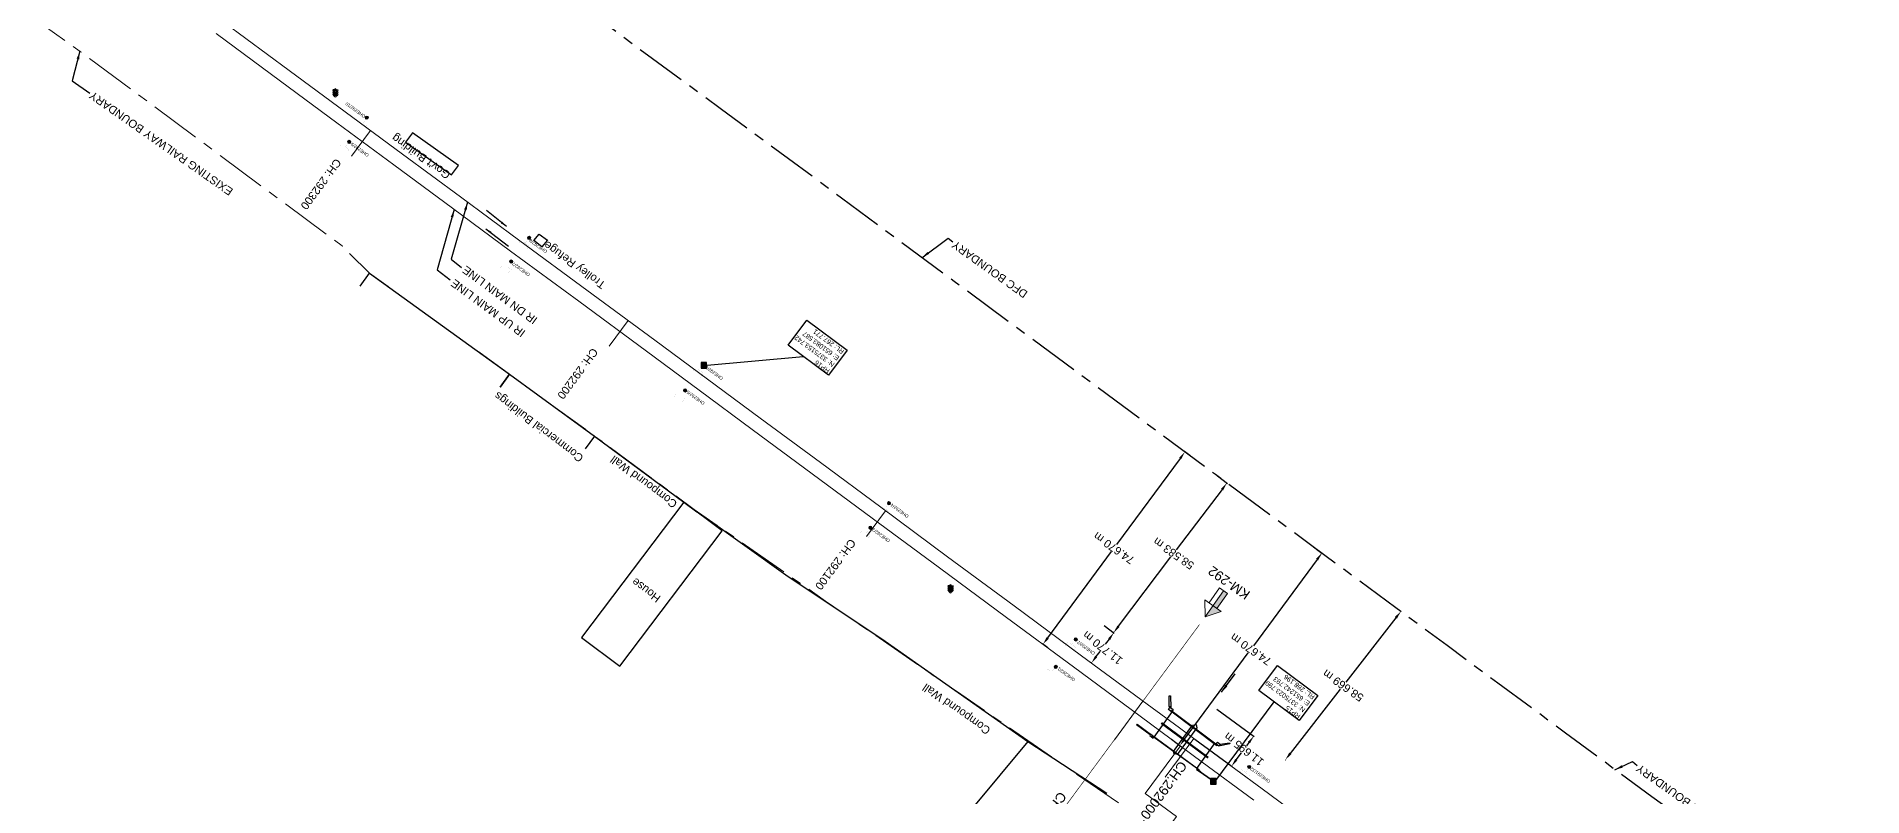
# Model space of a CAD drawing. Header units: metres. Extents: x 646303 to 662875, y 3366650 to 3378730.
# Drawn here: x 650875 to 651446, y 3375019 to 3375256 of the extents above; entities that cross this region are included whole.
import ezdxf
from ezdxf.enums import TextEntityAlignment as Align

# ---------------------------------------------------------------- set-up
doc = ezdxf.new("R2010")
doc.units = ezdxf.units.M
doc.header["$MEASUREMENT"] = 0
doc.header["$PDMODE"] = 3
doc.header["$PDSIZE"] = 0.5
doc.linetypes.add('CENTER', pattern=[50.8, 31.75, -6.35, 6.35, -6.35])
doc.linetypes.add('PHANTOM2', pattern=[1.25, 0.625, -0.125, 0.125, -0.125, 0.125, -0.125])
for name, color, linetype in [('Bench_Mark', 7, 'Continuous'), ('BRIDGE_PARAPET', 7, 'Continuous'), ('COMMERCIAL_BLD_SEMIP', 251, 'Continuous'), ('COMPOUND_WALL', 251, 'Continuous'), ('DFCC Boundary', 6, 'CENTER'), ('Dimension', 10, 'Continuous'), ('GOVT_BUILDING', 251, 'Continuous'), ('MATCH LINE', 7, 'Continuous'), ('PIER_OR_ABUTMENT', 7, 'Continuous'), ('RESIDENTIAL_BL_SEMI', 251, 'Continuous'), ('RETAINING_WALL', 7, 'Continuous'), ('SFL_SOFFIT_LVL', 251, 'Continuous'), ('SIGNAL_POST', 8, 'Continuous'), ('STYLEREMARK', 251, 'Continuous'), ('TOPO_TEXT', 251, 'Continuous'), ('TROLLEY_STAND', 7, 'Continuous'), ('WING_WALL', 7, 'Continuous')]:
    doc.layers.add(name, color=color, linetype=linetype)
for name, color, linetype, lineweight in [('BOUNDARY DIMENTION', 10, 'Continuous', 0), ('BRIDGE DETAILS PLAN', 7, 'Continuous', 0), ('CANAL BOTTOM', 5, 'Continuous', 0), ('Existing Chainage', 7, 'Continuous', 0), ('Existing IR Track', 143, 'Continuous', 0), ('Existing Railway Boundary', 7, 'CENTER', 0), ('flow direction', 7, 'Continuous', 0), ('KM STONE', 7, 'Continuous', 0), ('OHE MAST', 8, 'Continuous', 0), ('OHE MAST TEXT', 8, 'Continuous', 0)]:
    doc.layers.add(name, color=color, linetype=linetype, lineweight=lineweight)
doc.styles.get("Standard").update_dxf_attribs({"font": 'arial.ttf'})
doc.styles.add('Style-Arial', font='arial.ttf')
doc.dimstyles.new('DIM', dxfattribs={"dimtxt": 2.5, "dimasz": 2.5, "dimexe": 0.18, "dimexo": 0.0625, "dimgap": 0.09, "dimtad": 0, "dimtih": 1, "dimtoh": 1, "dimdec": 3, "dimzin": 0, "dimdsep": 46, "dimtxsty": 'Standard', "dimcen": 0.09, "dimadec": 0, "dimazin": 0, "dimtfac": 1, "dimtdec": 3, "dimtofl": 0, "dimtmove": 0, "dimatfit": 3, "dimfxl": 1, "dimtolj": 1, "dimtzin": 0, "dimarcsym": 0})
doc.dimstyles.new('ISO-25', dxfattribs={"dimtxt": 2.5, "dimasz": 2.5, "dimexe": 1.25, "dimexo": 0.625, "dimtad": 1, "dimtxsty": 'Standard', "dimcen": 2.5, "dimadec": 0, "dimazin": 0, "dimtfac": 1, "dimtmove": 0, "dimatfit": 3, "dimfxl": 1, "dimarcsym": 0})

# ---------------------------------------------------------------- blocks, each defined once
blk = doc.blocks.new('SIG')
for color, points in [(1, [(-0.22, 0.42, 0.180295), (-0.01, 0.33, -0.00255), (0.01, 0.33, -0.00255), (0.02, 0.33, 0.180295), (0.23, 0.42, -0.002654), (0.25, 0.44, 0.184495), (0.33, 0.65, 1.000001), (-0.32, 0.65, 0.184495), (-0.24, 0.44, -0.002654)]), (2, [(0.23, -0.23, -0.002654), (0.25, -0.21, 0.184495), (0.33, 0.01, 1.000001), (-0.32, 0.01, 0.184495), (-0.24, -0.21, -0.002654), (-0.22, -0.23, 0.180295), (-0.01, -0.32, -0.00255), (0.01, -0.32, -0.00255), (0.02, -0.32, 0.180295)]), (3, [(0.23, -0.88, -0.002654), (0.25, -0.86, 0.184495), (0.33, -0.64, 1.000001), (-0.32, -0.64, 0.184495), (-0.24, -0.86, -0.002654), (-0.22, -0.88, 0.395599)])]:
    blk.add_hatch(color=color).paths.add_polyline_path(points)
for p, q in [((-0.31, 0.98), (-0.32, -0.9)), ((0.33, -0.9), (0.32, 0.98))]:
    blk.add_line(p, q)
for points in [[(-0.31, 0.98), (-0.81, 0.98, 0.198758), (-0.42, 0.41, 0.003814), (-0.31, 0.39, 0.003814)], [(-0.31, 0.33), (-0.81, 0.33, 0.198758), (-0.42, -0.23, 0.003727), (-0.32, -0.26, 0.003727)], [(0.32, 0.98), (0.82, 0.98, -0.198758), (0.44, 0.41, -0.003814), (0.32, 0.39, -0.003814)], [(0.32, 0.33), (0.82, 0.33, -0.198758), (0.44, -0.23, -0.003727), (0.33, -0.26, -0.003727)], [(-0.32, -0.32), (-0.81, -0.32, 0.198758), (-0.42, -0.88, 0.003639), (-0.32, -0.9)], [(0.33, -0.32), (0.82, -0.32, -0.198758), (0.44, -0.88, -0.003639), (0.33, -0.9)]]:
    blk.add_lwpolyline(points, format="xyb")
for centre, radius, start, end in [((0.01, 0.91), 0.324, 12.4049, 167.5951), ((0.01, 0.81), 0.357, 27.7578, 152.2422), ((0.01, -0.9), 0.324, 181.4572, 358.5428)]:
    blk.add_arc(centre, radius, start, end)
blk = doc.blocks.new('OHE MAST')
h = blk.add_hatch(color=256)
edge = h.paths.add_edge_path()
edge.add_arc((0, 0), 0.514, 0, 360)
at = {"const_width": 0.01, "flags": 128}
for points in [[(1.5, 3.5), (1.5, 2), (-1.5, 2), (-1.5, 3.5)], [(0, 2), (0, 0)]]:
    blk.add_lwpolyline(points, dxfattribs=at)
blk.add_circle((0, 0), 0.514)
blk = doc.blocks.new('KM POST PLAN')
at = {"extrusion": (0, 0, -1)}
h = blk.add_hatch(color=256, dxfattribs=at)
h.paths.add_polyline_path([(0, -20), (0, -8.5), (3, -8.5), (3, -20)])
h.paths.add_polyline_path([(0, -8.5), (0, 0), (6.3, -8.5), (3, -8.5)], flags=16)
at = {"flags": 128}
for points in [[(0, 0), (-6.3, -8.5), (6.3, -8.5)], [(0, 0), (0, -20)], [(0, 0), (6.3, -8.5)], [(3, -8.5), (3, -20), (-3, -20), (-3, -8.5)]]:
    blk.add_lwpolyline(points, dxfattribs=at)
at = {"style": 'Style-Arial'}
blk.add_attdef('KM-POST', text='', height=6, dxfattribs=at).set_placement((0, -26, -263.9), align=Align.MIDDLE_CENTER)
blk = doc.blocks.new('*D7253')
at = {"layer": 'Defpoints', "color": 0, "transparency": 16777216}
for p in [(651211.68, 3375070.25), (651211.69, 3375070.24), (651204.69, 3375060.78)]:
    blk.add_point(p, dxfattribs=at)
at = {"layer": 'Dimension', "color": 0, "lineweight": -2, "transparency": 16777216}
for p, q in [((651211.64, 3375070.28), (651211.53, 3375070.35)), ((651206.16, 3375062.8), (651207.36, 3375064.42)), ((651210.19, 3375068.24), (651208.99, 3375066.61)), ((651204.64, 3375060.82), (651204.53, 3375060.89))]:
    blk.add_line(p, q, dxfattribs=at)
at = {"layer": 'Dimension', "color": 0, "transparency": 16777216}
for points in [[(651209.86, 3375068.48), (651210.53, 3375067.99), (651211.68, 3375070.25)], [(651205.83, 3375063.04), (651206.5, 3375062.55), (651204.68, 3375060.79)]]:
    blk.add_solid(points, dxfattribs=at)
at = {"layer": 'Dimension', "color": 0, "lineweight": 0, "transparency": 16777216, "insert": (651208.18, 3375065.52), "char_height": 2.5, "attachment_point": 5, "rotation": 142}
blk.add_mtext('\\A1;11.770 m', dxfattribs=at)
blk = doc.blocks.new('*D7254')
at = {"layer": 'Defpoints', "color": 0, "transparency": 16777216}
for p in [(651243.83, 3375046.45), (651236.9, 3375037.03), (651248.43, 3375028.54)]:
    blk.add_point(p, dxfattribs=at)
at = {"layer": 'Dimension', "color": 0, "lineweight": -2, "transparency": 16777216}
for p, q in [((651243.88, 3375046.41), (651255.51, 3375037.85)), ((651236.95, 3375036.99), (651248.58, 3375028.43)), ((651253.88, 3375035.95), (651253.14, 3375034.93)), ((651249.92, 3375030.55), (651251.52, 3375032.73))]:
    blk.add_line(p, q, dxfattribs=at)
at = {"layer": 'Dimension', "color": 0, "transparency": 16777216}
for points in [[(651253.55, 3375036.19), (651254.22, 3375035.7), (651255.37, 3375037.96)], [(651249.58, 3375030.8), (651250.25, 3375030.31), (651248.43, 3375028.54)]]:
    blk.add_solid(points, dxfattribs=at)
at = {"layer": 'Dimension', "color": 0, "lineweight": 0, "transparency": 16777216, "insert": (651252.33, 3375033.83), "char_height": 2.5, "attachment_point": 5, "rotation": 142}
blk.add_mtext('\\A1;11.695 m', dxfattribs=at)
blk = doc.blocks.new('*D7114')
at = {"layer": 'BOUNDARY DIMENTION', "color": 0, "lineweight": -2, "transparency": 16777216}
for p, q in [((651301.36, 3375076.83), (651301.46, 3375076.76)), ((651299.78, 3375074.9), (651284.13, 3375054.81)), ((651266.8, 3375032.56), (651282.45, 3375052.65)), ((651265.31, 3375030.55), (651265.41, 3375030.47))]:
    blk.add_line(p, q, dxfattribs=at)
at = {"layer": 'BOUNDARY DIMENTION', "color": 0, "transparency": 16777216}
for points in [[(651299.45, 3375075.16), (651300.11, 3375074.64), (651301.31, 3375076.87)], [(651266.47, 3375032.81), (651267.13, 3375032.3), (651265.27, 3375030.58)]]:
    blk.add_solid(points, dxfattribs=at)
at = {"layer": 'Defpoints', "color": 0, "transparency": 16777216}
for p in [(651301.31, 3375076.87), (651301.31, 3375076.87), (651265.27, 3375030.58)]:
    blk.add_point(p, dxfattribs=at)
at = {"layer": 'BOUNDARY DIMENTION', "color": 0, "transparency": 16777216, "insert": (651283.29, 3375053.73), "char_height": 2.5, "attachment_point": 5, "rotation": 145}
blk.add_mtext('\\A1;58.669 m', dxfattribs=at)
blk = doc.blocks.new('*D7115')
at = {"layer": 'BOUNDARY DIMENTION', "color": 0, "lineweight": -2, "transparency": 16777216}
for p, q in [((651244.02, 3375119.19), (651247.12, 3375116.84)), ((651245.47, 3375114.95), (651231.17, 3375096.07)), ((651213.11, 3375072.24), (651229.52, 3375093.89)), ((651208.64, 3375072.49), (651211.75, 3375070.14))]:
    blk.add_line(p, q, dxfattribs=at)
at = {"layer": 'BOUNDARY DIMENTION', "color": 0, "transparency": 16777216}
for points in [[(651245.14, 3375115.2), (651245.8, 3375114.7), (651246.98, 3375116.95)], [(651212.78, 3375072.49), (651213.45, 3375071.99), (651211.6, 3375070.25)]]:
    blk.add_solid(points, dxfattribs=at)
at = {"layer": 'Defpoints', "color": 0, "transparency": 16777216}
for p in [(651243.97, 3375119.23), (651246.98, 3375116.95), (651208.59, 3375072.53)]:
    blk.add_point(p, dxfattribs=at)
at = {"layer": 'BOUNDARY DIMENTION', "color": 0, "transparency": 16777216, "insert": (651230.34, 3375094.98), "char_height": 2.5, "attachment_point": 5, "rotation": 145}
blk.add_mtext('\\A1;58.583 m', dxfattribs=at)
blk = doc.blocks.new('*D7003')
at = {"layer": 'Defpoints', "color": 0, "linetype": 'Continuous', "ltscale": 0.5, "transparency": 16777216}
for p in [(651273.94, 3375097.08), (651276.65, 3375095.08), (651229.58, 3375037.02)]:
    blk.add_point(p, dxfattribs=at)
at = {"layer": 'DFCC Boundary', "color": 0, "linetype": 'Continuous', "lineweight": -2, "ltscale": 0.5, "transparency": 16777216}
for p, q in [((651275.16, 3375093.07), (651255.28, 3375066.15)), ((651273.99, 3375097.05), (651276.79, 3375094.97)), ((651233.77, 3375037.02), (651253.66, 3375063.95)), ((651229.63, 3375036.98), (651232.43, 3375034.91))]:
    blk.add_line(p, q, dxfattribs=at)
at = {"layer": 'DFCC Boundary', "color": 0, "linetype": 'Continuous', "ltscale": 0.5, "transparency": 16777216}
for points in [[(651274.83, 3375093.32), (651275.5, 3375092.82), (651276.65, 3375095.08)], [(651233.44, 3375037.27), (651234.11, 3375036.78), (651232.29, 3375035.01)]]:
    blk.add_solid(points, dxfattribs=at)
at = {"layer": 'DFCC Boundary', "color": 0, "linetype": 'Continuous', "ltscale": 0.5, "transparency": 16777216, "insert": (651254.47, 3375065.05), "char_height": 2.5, "attachment_point": 5, "rotation": 145}
blk.add_mtext('\\A1;74.670 m', dxfattribs=at)
blk = doc.blocks.new('*D7004')
at = {"layer": 'Defpoints', "color": 0, "linetype": 'Continuous', "ltscale": 0.5, "transparency": 16777216}
for p in [(651233.88, 3375126.69), (651235.41, 3375125.55), (651191.06, 3375065.48)]:
    blk.add_point(p, dxfattribs=at)
at = {"layer": 'DFCC Boundary', "color": 0, "linetype": 'Continuous', "lineweight": -2, "ltscale": 0.5, "transparency": 16777216}
for p, q in [((651232.39, 3375124.67), (651212.51, 3375097.75)), ((651235.36, 3375125.59), (651233.73, 3375126.79)), ((651191.01, 3375068.63), (651210.89, 3375095.55)), ((651191.01, 3375065.52), (651189.38, 3375066.72))]:
    blk.add_line(p, q, dxfattribs=at)
at = {"layer": 'DFCC Boundary', "color": 0, "linetype": 'Continuous', "ltscale": 0.5, "transparency": 16777216}
for points in [[(651232.06, 3375124.92), (651232.73, 3375124.43), (651233.88, 3375126.69)], [(651190.67, 3375068.88), (651191.34, 3375068.38), (651189.52, 3375066.62)]]:
    blk.add_solid(points, dxfattribs=at)
at = {"layer": 'DFCC Boundary', "color": 0, "linetype": 'Continuous', "ltscale": 0.5, "transparency": 16777216, "insert": (651211.7, 3375096.65), "char_height": 2.5, "attachment_point": 5, "rotation": 145}
blk.add_mtext('\\A1;74.670 m', dxfattribs=at)
blk = doc.blocks.new('BM')
blk.add_hatch(color=256).paths.add_polyline_path([(-0.88, 0.88), (-0.88, -0.88), (0.88, -0.88), (0.88, 0.88)])
for p, q in [((0.88, 0.88), (-0.88, 0.88)), ((-0.88, 0.88), (-0.88, -0.88)), ((0.88, -0.88), (0.88, 0.88)), ((-0.88, -0.88), (0.88, -0.88))]:
    blk.add_line(p, q)

msp = doc.modelspace()

# ---------------------------------------------------------------- linework, layer by layer
at = {"layer": 'BRIDGE DETAILS PLAN', "color": 7, "linetype": 'Continuous', "lineweight": 0, "flags": 128}
msp.add_lwpolyline([(651232.4585, 3375034.8906), (651221.4906, 3375020.0249), (651231.2631, 3375012.8148), (651198.8832, 3374968.9277)], dxfattribs=at)
at = {"layer": 'BRIDGE_PARAPET', "linetype": 'Continuous'}
for points in [[(651226.502, 3375041.863, 268.993), (651226.536, 3375041.935, 268.983), (651240.982, 3375031.237, 269.021), (651240.9477, 3375031.1644, 269.021)], [(651241.069, 3375031.32, 268.669), (651226.656, 3375042.036, 268.697), (651226.735, 3375042.106, 268.698), (651241.148, 3375031.39, 268.698)], [(651229.423, 3375045.8, 268.767), (651243.858, 3375034.995, 268.751), (651243.914, 3375035.108, 268.751), (651229.479, 3375045.913, 268.751)], [(651223.788, 3375038.186, 268.999), (651238.254, 3375027.568, 268.991), (651238.169, 3375027.367, 268.992), (651223.569, 3375038.062, 267.019)]]:
    msp.add_polyline3d(points, close=True, dxfattribs=at)
at = {"layer": 'COMMERCIAL_BLD_SEMIP', "linetype": 'Continuous'}
for points in [[(650976.2272, 3375178.4148, 269.195), (650979.148, 3375182.473, 269.195), (651022.914, 3375150.973, 270.473), (651019.9932, 3375146.9148, 270.473)], [(651019.9709, 3375146.929, 270.474), (651022.914, 3375150.971, 270.474), (651049.438, 3375131.658, 270.25), (651046.4949, 3375127.616, 270.25)]]:
    msp.add_polyline3d(points, dxfattribs=at)
at = {"layer": 'COMPOUND_WALL', "linetype": 'Continuous'}
for points in [[(651049.438, 3375131.658, 270.25), (651077.29, 3375110.962, 267.566), (651081.43, 3375107.998, 267.731)], [(651083.626, 3375106.66, 268.99), (651109.209, 3375088.286, 266.758), (651140.201, 3375067.575, 267.264), (651184.812, 3375036.293, 266.72), (651209.517, 3375020.108, 266.811)], [(651184.812, 3375036.293, 266.72), (651158.019, 3375004.092, 266.368)]]:
    msp.add_polyline3d(points, dxfattribs=at)
at = {"layer": 'DFCC Boundary', "ltscale": 0.5, "flags": 128}
msp.add_lwpolyline([(655695.597, 3371812.1897), (655640.8822, 3371912.823), (655580.0449, 3371996.7158), (655509.7792, 3372062.0857), (655426.9534, 3372113.9756), (655342.6069, 3372167.9462), (655257.8854, 3372221.2222), (655173.2688, 3372275.363), (655087.3459, 3372327.2788), (655002.8598, 3372380.6107), (654914.5097, 3372429.9473), (654741.1355, 3372529.4419), (654650.033, 3372576.4159), (654568.6995, 3372626.155), (654571.9877, 3372630.6369), (654391.4686, 3372756.327), (654377.1337, 3372736.8494), (654004.4289, 3373016.6995), (654007.7887, 3373020.6424), (653690.5739, 3373253.6486), (653690.5425, 3373253.6059), (653433.8132, 3373453.1485), (653440.7668, 3373462.5592), (653208.8394, 3373636.5534), (653216.1698, 3373646.5105), (653142.1983, 3373700.8896), (653053.6963, 3373771.1122), (652994.4341, 3373810.5255), (652929.3691, 3373859.5713), (652860.9168, 3373902.1103), (652749.6028, 3373984.4705), (652631.2396, 3374070.7175), (652636.2281, 3374078.1704), (652537.912, 3374145.7283), (652392.904, 3374241.2711), (652388.7719, 3374235.6812), (652308.569, 3374304.8076), (652315.9256, 3374314.7669), (652103.9815, 3374448.7876), (652083.1937, 3374464.1943), (652072.7494, 3374471.9329), (652052.3219, 3374487.0684), (652038.1897, 3374497.5387), (652024.0173, 3374508.0388), (652009.8347, 3374518.5254), (651995.6683, 3374529), (651981.7515, 3374539.2836), (651967.8828, 3374549.5317), (651954.6903, 3374559.2866), (651941.4997, 3374569.04), (651923.9377, 3374582.0168), (651906.3215, 3374595.0337), (651892.0868, 3374605.5547), (651877.7985, 3374616.1153), (651861.6288, 3374628.0564), (651845.5071, 3374639.9619), (651829.5757, 3374651.7544), (651824.7911, 3374655.296), (651813.6747, 3374663.5244), (651797.4592, 3374675.4968), (651792.6217, 3374679.0685), (651809.3453, 3374701.6999), (651798.0335, 3374710.0518), (651782.3495, 3374721.6444), (651766.6655, 3374733.2369), (651750.5163, 3374745.1875), (651734.3118, 3374757.179), (651717.3274, 3374769.6994), (651700.4625, 3374782.1317), (651684.6001, 3374793.8578), (651668.5938, 3374805.6902), (651652.6806, 3374817.4203), (651636.8173, 3374829.1137), (651620.9269, 3374840.8662), (651604.9647, 3374852.6718), (651588.7459, 3374864.6312), (651572.5882, 3374876.5455), (651556.6943, 3374888.2868), (651540.8409, 3374899.9983), (651524.5553, 3374912.0488), (651508.2568, 3374924.109), (651492.7938, 3374935.5157), (651477.3997, 3374946.8715), (651461.3291, 3374958.7436), (651445.2311, 3374970.6359), (651429.3555, 3374982.3615), (651413.4375, 3374994.1184), (651396.6322, 3375006.522), (651379.7761, 3375018.963), (651363.6644, 3375030.8565), (651352.7728, 3375038.8965), (651331.6522, 3375054.4784), (651315.7738, 3375066.1947), (651299.7306, 3375078.0412), (651283.6239, 3375089.9346), (651273.9044, 3375097.1057), (651264.2377, 3375104.2378), (651243.4187, 3375119.6324), (651222.5077, 3375135.095), (651201.5462, 3375150.5784), (651180.4926, 3375166.1298), (651161.7365, 3375179.9701), (651143.0969, 3375193.7244), (651126.6442, 3375205.9373), (651110.0563, 3375218.2505), (651088.7204, 3375233.9244), (651067.5473, 3375249.4788), (651049.4448, 3375262.8672), (651031.0656, 3375276.4601), (651013.3004, 3375289.5618), (650995.6557, 3375302.5748), (650975.556, 3375317.4171), (650955.4878, 3375332.2363), (650948.8014, 3375337.1771), (650951.4372, 3375340.7501), (650937.0874, 3375351.3535), (650916.0918, 3375366.8677), (650897.9224, 3375380.2929), (650879.805, 3375393.6796), (650866.8386, 3375403.2309), (650853.9116, 3375412.7532), (650835.5886, 3375426.289), (650817.2946, 3375439.8035), (650797.968, 3375454.1206), (650778.7222, 3375468.3781), (650760.7655, 3375481.6337), (650742.8011, 3375494.8949), (650723.0807, 3375509.4255), (650703.3693, 3375523.9495), (650688.6613, 3375534.8372), (650673.8463, 3375545.804), (650653.7938, 3375560.6295), (650633.6894, 3375575.4932), (650612.6421, 3375591.0542), (650592.0153, 3375606.3042), (650570.0328, 3375622.5591), (650548.5001, 3375638.4814), (650530.5234, 3375651.793), (650512.3606, 3375665.2423), (650494.7465, 3375678.2665), (650476.9008, 3375691.462), (650459.2976, 3375704.4721), (650441.3132, 3375717.7633), (650427.1261, 3375728.1319), (650413.8099, 3375737.864), (650402.677, 3375746.2697), (650389.8486, 3375755.6668), (650377.7322, 3375764.5425), (650360.7275, 3375777.1141), (650343.7744, 3375789.6482), (650325.0342, 3375803.5254), (650306.3109, 3375817.39), (650287.6225, 3375831.2124), (650268.717, 3375845.1957), (650250.337, 3375858.8009), (650231.8256, 3375872.5033), (650215.4559, 3375884.6355), (650199.261, 3375896.6381), (650189.9351, 3375903.5429), (650184.6476, 3375907.4517), (650170.3331, 3375918.0338), (650153.2211, 3375930.7288), (650135.9365, 3375943.5518), (650119.2313, 3375955.9159), (650102.3769, 3375968.3905), (650085.2738, 3375981.0461), (650068.2078, 3375993.6742), (650052.7787, 3376005.1011), (650037.4384, 3376016.4621), (650022.1728, 3376027.766), (650006.9632, 3376039.0283), (649974.7512, 3376062.8762), (649961.4537, 3376072.7117), (649948.2091, 3376082.508), (649944.476, 3376085.2722), (649918.728, 3376050.5341), (649909.4316, 3376057.4177), (649896.4092, 3376067.0604), (649893.7832, 3376069.0128), (649891.1645, 3376070.9437), (649888.4639, 3376072.9569), (649875.744, 3376082.3694), (649867.5551, 3376088.4016), (649853.4118, 3376098.8745), (649839.2513, 3376109.3603), (649829.0749, 3376116.9005), (649827.2194, 3376118.2675), (649818.0867, 3376125.0366), (649808.8566, 3376131.8779), (649793.2502, 3376143.4201), (649777.6288, 3376154.9733), (649763.6321, 3376165.3144), (649749.5741, 3376175.7007), (649733.9228, 3376187.2754), (649718.3343, 3376198.8036), (649705.3241, 3376208.4391), (649692.3703, 3376218.0327), (649678.0208, 3376228.6769), (649663.5747, 3376239.3366), (649646.4625, 3376252.0623), (649634.6272, 3376260.744), (649624.9192, 3376267.9946), (649615.0208, 3376275.3876), (649599.9831, 3376286.4834), (649588.9857, 3376294.598), (649590.032, 3376296.0132), (649586.1685, 3376298.8639), (649569.3593, 3376311.3207), (649552.641, 3376323.7102), (649537.2353, 3376335.0739), (649521.9792, 3376346.327), (649506.2408, 3376358.0035), (649490.3575, 3376369.7875), (649475.7578, 3376380.5673), (649461.1933, 3376391.3211), (649445.4753, 3376402.9572), (649429.8494, 3376414.5253), (649414.4906, 3376425.9209), (649378.3483, 3376452.6365), (649368.4603, 3376459.9984), (649352.6509, 3376471.6682), (649336.6992, 3376483.4434), (649322.3941, 3376494.1037), (649307.6557, 3376505.0862), (649290.8736, 3376517.4208), (649273.972, 3376529.8435), (649258.1992, 3376541.4854), (649242.2966, 3376553.2232), (649226.5432, 3376564.8634), (649210.8826, 3376576.435), (649195.2207, 3376588.0769), (649179.5326, 3376599.7383), (649164.9134, 3376610.5118), (649150.5177, 3376621.1205), (649135.415, 3376632.3287), (649120.2337, 3376643.5954), (649107.8929, 3376652.6743), (649095.5927, 3376661.7234), (649079.5687, 3376673.5769), (649063.4846, 3376685.4748), (649046.5651, 3376697.9756), (649029.6506, 3376710.4727), (649013.3465, 3376722.5351), (648996.9805, 3376734.6431), (648980.3936, 3376746.8979), (648963.6626, 3376759.259), (648946.7453, 3376771.7643), (648929.6945, 3376784.3682), (648913.5118, 3376796.3614), (648897.2206, 3376808.435), (648876.2496, 3376823.9678), (648855.1325, 3376839.6089), (648839.3985, 3376851.2044), (648823.6596, 3376862.8037), (648806.187, 3376875.7235), (648788.7814, 3376888.5937), (648772.4766, 3376900.6763), (648756.1277, 3376912.7915), (648748.6058, 3376918.3049), (648733.321, 3376929.6306), (648718.1841, 3376940.8501), (648694.1574, 3376958.9078), (648686.9154, 3376964.1595), (648685.9321, 3376964.8321), (648667.95, 3376978.2197), (648649.3198, 3376992.1471), (648633.5557, 3377003.8368), (648617.684, 3377015.6038), (648613.3865, 3377018.7718), (648613.1308, 3377018.4261), (648605.39, 3377024.1325), (648593.439, 3377032.9404), (648576.5994, 3377045.3816), (648559.8787, 3377057.7351), (648542.9247, 3377070.3132), (648525.9483, 3377082.908), (648511.3109, 3377093.7409), (648496.5572, 3377104.6599), (648477.562, 3377118.7172), (648458.5464, 3377132.7896), (648451.3349, 3377138.2101), (648435.5918, 3377149.862), (648422.1096, 3377159.9046), (648408.3664, 3377170.0637), (648394.6863, 3377180.1761), (648381.6588, 3377189.818), (648368.6059, 3377199.4787), (648354.1188, 3377210.196), (648339.6473, 3377220.9017), (648325.8166, 3377231.1386), (648311.9735, 3377241.3853), (648297.2469, 3377252.2824), (648283.6168, 3377262.3688), (648282.6002, 3377260.9951), (648281.5015, 3377261.8082), (648268.446, 3377271.4578), (648255.3849, 3377281.1115), (648243.3023, 3377290.0413), (648231.5826, 3377298.7116), (648230.1246, 3377299.843), (648216.137, 3377310.1827), (648202.3989, 3377320.3379), (648187.9045, 3377331.0225), (648173.4524, 3377341.7035), (648159.964, 3377351.7009), (648146.3755, 3377361.7726), (648132.3698, 3377372.1252), (648118.3132, 3377382.5155), (648104.5683, 3377392.6752), (648090.8453, 3377402.8186), (648079.0331, 3377411.5788), (648067.1746, 3377420.3734), (648052.1864, 3377431.461), (648037.1291, 3377442.5999), (648023.4384, 3377452.7367), (648009.6421, 3377462.9518), (647998.5681, 3377471.1475), (647977.6651, 3377486.6371), (647970.8013, 3377491.7424), (647954.3046, 3377504.0127), (647940.5645, 3377514.1537), (647927.1436, 3377524.0583), (647912.5029, 3377534.9198), (647897.7662, 3377545.8524), (647883.3488, 3377556.5286), (647868.9785, 3377567.1699), (647855.3948, 3377577.2425), (647841.7032, 3377587.3948), (647828.8284, 3377596.8277), (647815.9828, 3377606.2395), (647798.869, 3377618.9232), (647787.996, 3377626.9816), (647769.1212, 3377640.9619), (647756.6675, 3377650.183), (647742.624, 3377660.5991), (647728.5049, 3377671.0713), (647713.635, 3377682.0926), (647698.699, 3377693.1628), (647681.9918, 3377705.517), (647665.4025, 3377717.7839), (647652.0515, 3377727.6811), (647638.8028, 3377737.5025), (647625.2604, 3377747.546), (647611.724, 3377757.585), (647601.846, 3377764.9047), (647586.5632, 3377776.2354), (647574.9107, 3377784.8659), (647552.1318, 3377801.7377), (647544.5766, 3377807.3492), (647531.2096, 3377817.2774), (647518.7824, 3377826.4783), (647506.3678, 3377835.6698), (647493.0662, 3377845.5438), (647479.7149, 3377855.4547), (647466.3541, 3377865.3556), (647452.9886, 3377875.26), (647440.1702, 3377884.755), (647427.3392, 3377894.2595), (647421.9004, 3377898.2902), (647422.4016, 3377898.9655), (647413.1507, 3377905.8213), (647398.5546, 3377916.6386), (647385.2867, 3377926.4568), (647372.1159, 3377936.2032), (647357.4127, 3377947.1112), (647351.2811, 3377951.6601), (647330.0092, 3377967.4105), (647317.4471, 3377976.6964), (647304.414, 3377986.3606), (647291.335, 3377996.0589), (647278.7541, 3378005.3917), (647266.0777, 3378014.7954), (647252.9457, 3378024.4462), (647239.9839, 3378033.9719), (647225.7512, 3378044.5255), (647211.5179, 3378055.0796), (647196.511, 3378066.208), (647181.4966, 3378077.3419), (647167.7872, 3378087.5064), (647154.0498, 3378097.6917), (647140.7668, 3378107.5414), (647127.4862, 3378117.3893), (647113.2521, 3378127.9375), (647099.0375, 3378138.4713), (647085.0268, 3378148.8592), (647070.9977, 3378159.2608), (647056.5444, 3378169.9697), (647042.0873, 3378180.6814), (647027.5624, 3378191.4464), (647013.0728, 3378202.1851), (646999.864, 3378211.9684), (646986.6741, 3378221.7376), (646973.6148, 3378231.4185), (646960.4875, 3378241.1499), (646945.7953, 3378252.0414), (646931.0256, 3378262.9902), (646930.6274, 3378263.2852), (646951.9475, 3378292.0562)], dxfattribs=at)
at = {"layer": 'Existing Chainage', "color": 0, "linetype": 'Continuous', "lineweight": 13, "flags": 128}
for points in [[(650973.5123, 3375219.0686), (650979.4488, 3375227.1159)], [(651053.9853, 3375159.6925), (651059.916, 3375167.744)], [(651134.403, 3375100.2838), (651140.3482, 3375108.3246)], [(651211.864, 3375036.8306), (651220.7744, 3375048.8973)], [(651227.7452, 3375025.1414), (651236.6352, 3375037.2231)]]:
    msp.add_lwpolyline(points, dxfattribs=at)
at = {"layer": 'Existing IR Track', "flags": 128}
for points in [[(650933.7823, 3375260.8401), (650954.0533, 3375245.85), (650971.5532, 3375232.9404), (650989.4826, 3375219.7139), (651007.6191, 3375206.3103), (651026.0837, 3375192.6643), (651047.0716, 3375177.205), (651068.3267, 3375161.5488), (651084.7085, 3375149.4504), (651101.1969, 3375137.2733), (651119.9856, 3375123.3808), (651138.8825, 3375109.4083), (651159.7459, 3375093.9825), (651180.5234, 3375078.6202), (651201.5915, 3375063.0627), (651222.0939, 3375047.9228), (651232.1628, 3375040.514), (651241.5689, 3375033.5929), (651257.9704, 3375021.4785), (651274.0195, 3375009.6243)], [(650931.1996, 3375257.3495), (650951.2994, 3375242.5071), (650968.9808, 3375229.4671), (650986.7054, 3375216.3953), (651005.044, 3375202.8323), (651023.2428, 3375189.3727), (651044.5125, 3375173.7474), (651065.6992, 3375158.1832), (651082.138, 3375145.9806), (651098.6759, 3375133.7044), (651117.4007, 3375119.8872), (651136.1569, 3375106.0469), (651157.1813, 3375090.517), (651178.1429, 3375075.0336), (651199.0231, 3375059.5937), (651219.8741, 3375044.1754), (651229.5729, 3375037.0197), (651239.2924, 3375029.8486), (651255.3752, 3375017.9728)]]:
    msp.add_lwpolyline(points, dxfattribs=at)
at = {"layer": 'Existing Railway Boundary', "ltscale": 0.5, "flags": 128}
msp.add_lwpolyline([(646392.1468, 3378591.2261), (646396.278, 3378587.827), (646429.651, 3378563.418), (646508.624, 3378505.748), (646567.005, 3378462.112), (646623.834, 3378415.482), (646669.109, 3378384.322), (646783.715, 3378301.571), (646838.51, 3378262.658), (646952.965, 3378175.311), (647008.322, 3378137.109), (647042.48, 3378108.182), (647061.492, 3378093.308), (647116.071, 3378054.446), (647172.63, 3378010.839), (647203.302, 3377988.485), (647278.805, 3377934.138), (647286.816, 3377929.324), (647322.757, 3377901.879), (647327.453, 3377897.612), (647377.707, 3377860.589), (647378.814, 3377859.734), (647437.901, 3377816.941), (647606.644, 3377691.844), (647666.769, 3377648.092), (647794.937, 3377549.687), (647975.1074, 3377413.5011), (647977.8017, 3377417.0657), (648027.4338, 3377380.0062), (648110.3973, 3377319.5954), (648183.2081, 3377266.1501), (648191.8776, 3377258.0726), (648269.3864, 3377190.3732), (648349.8663, 3377128.7481), (648429.2911, 3377068.0894), (648510.0332, 3377005.89), (648593.7861, 3376946.3385), (648703.2639, 3376868.3893), (648785.9497, 3376807.1919), (648843.0976, 3376764.9217), (648884.3359, 3376734.4192), (648925.4213, 3376703.4942), (649003.8619, 3376641.5777), (649085.6243, 3376580.268), (649160.7342, 3376521.6531), (649159.399, 3376518.699), (649597.03, 3376195.673), (649628.576, 3376173.111), (649858.736, 3376011.074), (649859.639, 3376011.308), (649903.9096, 3375976.0332), (649983.9778, 3375912.8788), (650064.087, 3375849.8458), (650145.5828, 3375789.5147), (650203.6992, 3375747.6273), (650229.1146, 3375729.8999), (650311.1336, 3375670.8996), (650393.4676, 3375613.5658), (650474.1888, 3375553.4634), (650558.5306, 3375491.2802), (650640.5125, 3375430.4873), (650721.5874, 3375369.5602), (650805.2992, 3375310.9776), (650888.8131, 3375251.7425), (650970.5637, 3375191.0218), (650979.148, 3375182.473), (651022.914, 3375150.971), (651049.438, 3375131.658), (651080.6121, 3375108.7365), (651121.6394, 3375080.124), (651162.5065, 3375051.934), (651219.8827, 3375012.3945), (651276.5566, 3374969.1448), (651325.3169, 3374928.7321), (651378.6731, 3374889.2566), (651430.8267, 3374849.9676), (651482.8933, 3374810.1206), (651533.9278, 3374772.1437), (651588.1143, 3374733.5561), (651641.577, 3374695.4503), (651693.877, 3374656.8656), (651742.5416, 3374622.3281)], dxfattribs=at)
at = {"layer": 'GOVT_BUILDING', "linetype": 'Continuous'}
msp.add_polyline3d([(650992.563, 3375226.385, 268.407), (650990.391, 3375223.416, 267.994), (651004.735, 3375213.178, 268.227), (651006.9206, 3375216.1657, 268.227)], close=True, dxfattribs=at)
at = {"layer": 'MATCH LINE', "linetype": 'PHANTOM2', "ltscale": 15, "const_width": 0.2}
msp.add_lwpolyline([(651238.4244, 3375072.7991), (651177.8292, 3374990.7403)], dxfattribs=at)
at = {"layer": 'PIER_OR_ABUTMENT', "linetype": 'Continuous'}
msp.add_polyline3d([(651230.294, 3375033.156, 268.196), (651236.189, 3375041.407, 266.428), (651237.398, 3375041.561, 266.394), (651237.557, 3375040.491, 266.425), (651231.412, 3375032.223, 268.177), (651230.559, 3375032.408, 268.188)], close=True, dxfattribs=at)
at = {"layer": 'RESIDENTIAL_BL_SEMI', "linetype": 'Continuous'}
msp.add_polyline3d([(651057.347, 3375059.749, 267.059), (651089.305, 3375102.006, 266.648), (651077.29, 3375110.962, 267.566), (651045.331, 3375068.7037, 267.566)], close=True, dxfattribs=at)
at = {"layer": 'RETAINING_WALL', "linetype": 'Continuous'}
for points in [[(651228.977, 3375047.148, 267.866), (651228.992, 3375050.517, 267.684), (651229.402, 3375050.541, 267.665), (651229.436, 3375046.898, 267.919)], [(651247.854, 3375035.491, 267.347), (651244.897, 3375034.941, 268.035), (651244.931, 3375035.469, 267.984), (651247.811, 3375035.839, 267.192)]]:
    msp.add_polyline3d(points, close=True, dxfattribs=at)
at = {"layer": 'SFL_SOFFIT_LVL', "linetype": 'Continuous'}
for points in [[(651224.236, 3375037.664, 268.011), (651229.961, 3375045.649, 267.656)], [(651237.613, 3375027.838, 268.018), (651243.338, 3375035.823, 267.663)]]:
    msp.add_polyline3d(points, dxfattribs=at)
at = {"layer": 'STYLEREMARK'}
for p, q in [((651083.474, 3375153.665), (651114.6593, 3375156.4931, 397.8593)), ((651243.203, 3375023.696, 268.481), (651261.7133, 3375048.6379, 198.9296))]:
    msp.add_line(p, q, dxfattribs=at)
at = {"layer": 'STYLEREMARK', "linetype": 'Continuous'}
for points, elevation in [([(651109.9273, 3375160.0049), (651115.7676, 3375167.8745), (651128.3654, 3375158.5252), (651122.5251, 3375150.6556)], 397.8593), ([(651256.9813, 3375052.1497), (651262.8216, 3375060.0193), (651275.4194, 3375050.6701), (651269.5791, 3375042.8005)], 198.9296)]:
    msp.add_lwpolyline(points, close=True, dxfattribs=dict(at, elevation=elevation))
at = {"layer": 'TROLLEY_STAND', "linetype": 'Continuous'}
msp.add_polyline3d([(651030.467, 3375192.688, 268.501), (651032.199, 3375194.744, 268.466), (651034.715, 3375192.835, 268.427), (651032.9829, 3375190.7788, 268.427)], close=True, dxfattribs=at)
at = {"layer": 'WING_WALL', "linetype": 'Continuous'}
for points in [[(651222.983, 3375038.359, 268.462), (651218.795, 3375041.43, 268.484), (651218.945, 3375041.651, 268.484), (651223.133, 3375038.58, 268.463)], [(651222.983, 3375038.359, 268.462), (651218.795, 3375041.43, 268.484), (651218.945, 3375041.651, 268.484), (651223.133, 3375038.58, 268.463)], [(651222.983, 3375038.359, 268.462), (651222.95, 3375038.163, 268.462), (651223.994, 3375037.346, 268.459), (651224.149, 3375037.708, 268.459), (651223.133, 3375038.58, 268.463)]]:
    msp.add_polyline3d(points, dxfattribs=at)
for points in [[(651228.738, 3375046.292, 268.319), (651229.178, 3375046.953, 268.321), (651230.148, 3375046.212, 268.312), (651229.708, 3375045.551, 268.312)], [(651244.512, 3375034.808, 268.318), (651243.567, 3375035.487, 268.291), (651244.002, 3375036.048, 268.289), (651244.9473, 3375035.3688, 268.289)], [(651243.07, 3375023.579, 268.483), (651238.587, 3375026.691, 268.485), (651237.436, 3375027.422, 268.389), (651237.675, 3375027.663, 268.484), (651238.763, 3375026.888, 268.484), (651238.701, 3375026.744, 268.484), (651243.203, 3375023.696, 268.481)]]:
    msp.add_polyline3d(points, close=True, dxfattribs=at)

# ---------------------------------------------------------------- block references
at = {"layer": 'Bench_Mark'}
for p in [(651083.5867, 3375153.7277, 268.9741), (651242.7927, 3375023.7847, 268.9741)]:
    msp.add_blockref('BM', p, dxfattribs=at)
at = {"layer": 'KM STONE'}
ref = msp.add_blockref('KM POST PLAN', (651240.176, 3375075.1711), dxfattribs=dict(at, xscale=0.4999999999999998, yscale=0.4999999999999998, zscale=0.4999999999999998, rotation=144.920621047519))
ref.add_attrib('KM-POST', 'KM-292', dxfattribs={"layer": '0', "height": 3, "rotation": 144.920621, "style": 'Style-Arial'}).set_placement((651247.6472, 3375085.8097), align=Align.MIDDLE_CENTER)
at = {"layer": 'OHE MAST', "color": 2, "rotation": 143.3908318566117}
for p in [(650978.299, 3375231.085), (650972.833, 3375223.527), (651029.021, 3375193.531), (651023.42, 3375186.146), (651083.474, 3375153.665), (651077.734, 3375145.91), (651141.425, 3375110.655), (651135.605, 3375103.016), (651199.767, 3375068.137), (651193.535, 3375059.575), (651253.973, 3375028.306)]:
    msp.add_blockref('OHE MAST', p, dxfattribs=at)
at = {"layer": 'SIGNAL_POST', "linetype": 'Continuous'}
for p in [(650968.469, 3375238.826, 268.557), (651160.638, 3375083.92, 268.434)]:
    msp.add_blockref('SIG', p, dxfattribs=at)

# ---------------------------------------------------------------- texts
at = {"layer": 'DFCC Boundary', "linetype": 'Continuous', "ltscale": 5}
for p in [(651184.9817, 3375176.6049), (651398.7573, 3375013.0926)]:
    msp.add_text('DFC BOUNDARY', height=2.5, rotation=144.561355, dxfattribs=at).set_placement(p)
at = {"layer": 'Existing Chainage', "color": 0, "linetype": 'Continuous', "lineweight": 0, "attachment_point": 6, "line_spacing_factor": 0.6, "style": 'Style-Arial'}
for s, insert, char_height, rotation in [('CH: 292300', (650958.4587, 3375202.8224), 2.5, 233.583957), ('CH: 292200', (651038.66, 3375143.6473, 270.25), 2.5, 233.625259), ('CH: 292100', (651119.1756, 3375084.0622), 2.5, 233.52189), ('CH:292000', (651220.9682, 3375012.4956), 3, 233.653935), ('CH:292000', (651183.3133, 3375002.9324), 3, 233.556492)]:
    msp.add_mtext(s, dxfattribs=dict(at, insert=insert, char_height=char_height, rotation=rotation))
at = {"layer": 'Existing IR Track', "color": 7, "lineweight": 0}
for s, rotation, p in [('IR DN MAIN LINE', 143.586435, (651008.619, 3375183.9738)), ('IR UP MAIN LINE', 143.589871, (651005.0141, 3375179.8238))]:
    msp.add_text(s, height=2.5, rotation=rotation, dxfattribs=at).set_placement(p, align=Align.MIDDLE_RIGHT)
at = {"layer": 'Existing Railway Boundary', "linetype": 'Continuous', "ltscale": 5}
msp.add_text('EXISTING RAILWAY BOUNDARY', height=2.5, rotation=145, dxfattribs=at).set_placement((650936.7723, 3375208.6238))
at = {"layer": 'OHE MAST TEXT'}
for s, p in [('OHE292/10', (650974.7436, 3375233.454)), ('OHE292/9', (650976.1146, 3375221.0836)), ('OHE292/8', (651031.8479, 3375190.9864)), ('OHE292/7', (651026.4868, 3375183.7453)), ('OHE292/6', (651086.7748, 3375151.3753)), ('OHE292/5', (651081.0348, 3375143.6203)), ('OHE292/4', (651144.7536, 3375108.3277)), ('OHE292/3', (651138.9336, 3375100.6887)), ('OHE292/2', (651202.9509, 3375065.5438)), ('OHE292/1', (651196.8334, 3375057.2489)), ('OHE291/32', (651257.4225, 3375025.7526))]:
    msp.add_text(s, height=1, rotation=144, dxfattribs=at).set_placement(p, align=Align.MIDDLE_CENTER)
at = {"layer": 'STYLEREMARK', "linetype": 'Continuous', "char_height": 1.5, "width": 25.715213, "attachment_point": 2, "rotation": 143.419504}
for s, insert in [('\\pxql;RP16\\PN: 3375153.742\\PE: 651083.587\\PRL: 267.771', (651111.8679, 3375158.7823)), ('\\pxql;RP15\\PN: 3375023.799\\PE: 651242.793\\PRL: 268.196', (651258.922, 3375050.9271, -198.9296))]:
    msp.add_mtext(s, dxfattribs=dict(at, insert=insert))
at = {"layer": 'TOPO_TEXT'}
msp.add_text("Gov't Building", height=2.5, rotation=144.684956, dxfattribs=at).set_placement((650995.2185, 3375218.9292, 268.1653), align=Align.MIDDLE_CENTER)
for s, rotation, p in [('Trolley Refuge', 144.3341, (651053.1735, 3375179.4224)), ('Commercial Buildings', 142.89203, (651046.2265, 3375125.2588)), ('Compound Wall', 143.385048, (651075.5357, 3375110.9323)), ('House', 143.305194, (651070.3385, 3375081.4892)), ('Compound Wall', 144.961201, (651173.3833, 3375040.2659))]:
    msp.add_text(s, height=2.5, rotation=rotation, dxfattribs=at).set_placement(p)

# ---------------------------------------------------------------- dimensions: what is measured, and where the dimension line sits
at = {"layer": 'BOUNDARY DIMENTION'}
dim = msp.add_linear_dim(base=(651246.9784, 3375116.9457), p1=(651208.592, 3375072.5299), p2=(651243.9666, 3375119.2272), angle=52.854998, dimstyle='DIM', override={"dimpost": ' m'}, dxfattribs=at)
dim.commit()
dim.dimension.update_dxf_attribs({"geometry": '*D7115', "text_midpoint": (651230.3416, 3375094.9838), "dimtype": 129, "text_rotation": 145})
dim = msp.add_aligned_dim(p1=(651265.2651, 3375030.5842), p2=(651301.3146, 3375076.8715), distance=0, dimstyle='DIM', override={"dimpost": ' m'}, dxfattribs=at)
dim.commit()
dim.dimension.update_dxf_attribs({"geometry": '*D7114', "text_midpoint": (651283.2899, 3375053.7279), "text_rotation": 145})
at = {"layer": 'DFCC Boundary', "linetype": 'Continuous', "ltscale": 0.5}
for p1, p2, distance, picture, middle in [((651191.0564, 3375065.4847), (651235.4132, 3375125.552), 1.9074, '*D7004', (651211.7004, 3375096.6514)), ((651229.579, 3375037.0151), (651273.9359, 3375097.0824), -3.3693, '*D7003', (651254.4679, 3375065.0472))]:
    dim = msp.add_aligned_dim(p1=p1, p2=p2, distance=distance, dimstyle='DIM', override={"dimpost": ' m', "dimtmove": 2}, dxfattribs=at)
    dim.commit()
    dim.dimension.update_dxf_attribs({"geometry": picture, "text_midpoint": middle, "text_rotation": 145})
at = {"layer": 'Dimension', "color": 10, "lineweight": 0}
dim = msp.add_aligned_dim(p1=(651204.6856, 3375060.7778), p2=(651211.6878, 3375070.2386), distance=0.0129, dimstyle='DIM', override={"dimpost": ' m'}, dxfattribs=at)
dim.commit()
dim.dimension.update_dxf_attribs({"geometry": '*D7253', "text_midpoint": (651208.1763, 3375065.5159), "text_rotation": 142})
dim = msp.add_linear_dim(base=(651248.4348, 3375028.5409), p1=(651243.829, 3375046.4498), p2=(651236.8978, 3375037.0299), angle=233.654049, dimstyle='DIM', override={"dimpost": ' m'}, dxfattribs=at)
dim.commit()
dim.dimension.update_dxf_attribs({"geometry": '*D7254', "text_midpoint": (651252.3257, 3375033.8288), "dimtype": 129, "text_rotation": 142})

# ---------------------------------------------------------------- leaders
at = {"layer": 'CANAL BOTTOM'}
msp.add_leader([(651245.317, 3375051.6724, 0.0288), (651249.5609, 3375057.4245, 0.0288)], dimstyle='ISO-25', override={"dimtxt": 3, "dimasz": 2.5, "dimgap": 0.625, "dimtad": 0, "dimdec": 3, "dimzin": 2, "dimtdec": 3}, dxfattribs=at)
at = {"layer": 'DFCC Boundary', "linetype": 'Continuous', "lineweight": 0, "ltscale": 5}
for points in [[(651151.7035, 3375187.3435), (651159.9568, 3375193.4874), (651161.4198, 3375192.3314)], [(651368.2146, 3375027.4603), (651373.7324, 3375029.9751), (651375.1955, 3375028.8191)]]:
    msp.add_leader(points, dimstyle='ISO-25', override={"dimtxt": 0.5, "dimtad": 0}, dxfattribs=at)
at = {"layer": 'Existing IR Track', "color": 7, "lineweight": 0}
for points in [[(651005.6101, 3375202.4137), (651000.3366, 3375183.5169), (651004.3557, 3375180.4774)], [(651009.8132, 3375204.6888), (651004.6323, 3375186.8446), (651007.8582, 3375184.2906)]]:
    msp.add_leader(points, dimstyle='ISO-25', override={"dimtxt": 0.5, "dimtad": 0}, dxfattribs=at)
at = {"layer": 'Existing Railway Boundary', "linetype": 'Continuous', "ltscale": 5}
msp.add_leader([(650888.6957, 3375251.8258), (650886.2376, 3375242.6101), (650891.7843, 3375238.7088)], dimstyle='ISO-25', override={"dimtxt": 0.5, "dimtad": 0}, dxfattribs=at)
at = {"layer": 'flow direction', "lineweight": 0}
for points in [[(651021.9578, 3375197.0729), (651015.6503, 3375202.1331)], [(651015.4809, 3375196.4103), (651022.5411, 3375190.9728)]]:
    msp.add_leader(points, dimstyle='ISO-25', override={"dimtxt": 0.5, "dimasz": 2, "dimtad": 0}, dxfattribs=at)

doc.saveas('drawing.dxf')
